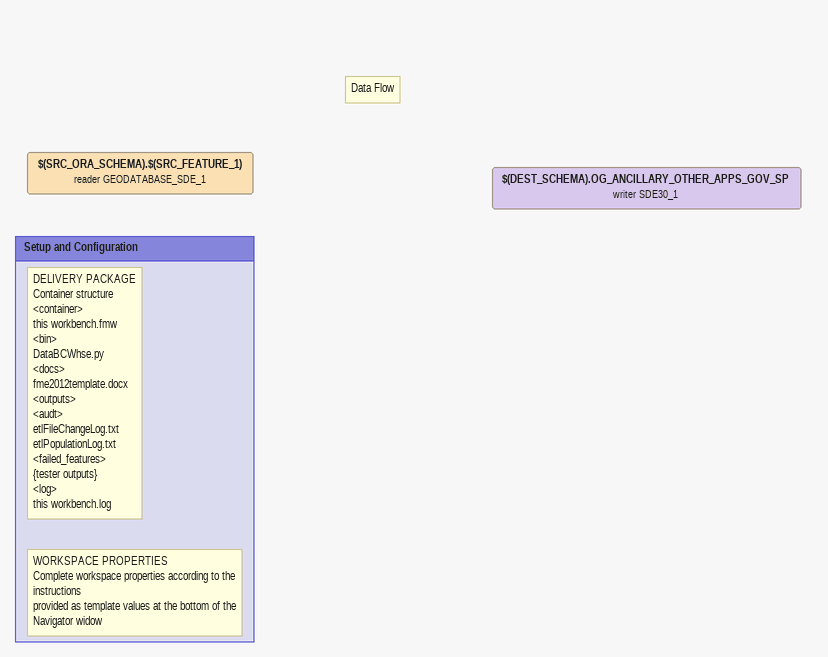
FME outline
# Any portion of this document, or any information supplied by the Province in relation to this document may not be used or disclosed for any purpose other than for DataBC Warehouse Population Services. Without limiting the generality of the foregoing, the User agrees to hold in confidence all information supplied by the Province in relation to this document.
$(SRC_ORA_SCHEMA).$(SRC_FEATURE_1) (reader GEODATABASE_SDE_1)
Note: Data Flow
$(DEST_SCHEMA).OG_ANCILLARY_OTHER_APPS_GOV_SP (writer SDE30_1)

Bookmark: Setup and Configuration
Note: DELIVERY PACKAGE / Container structure / <container> / this workbench.fmw / <bin> / DataBCWhse.py / <docs> / fme2012template.docx / <outputs> / <audt> / etlFileChangeLog.txt / etlPopulationLog.txt / <failed_features> / {tester outputs} / <log> / this workbench.log
Note: WORKSPACE PROPERTIES / Complete workspace properties according to the instructions / provided as template values at the bottom of the Navigator widow
